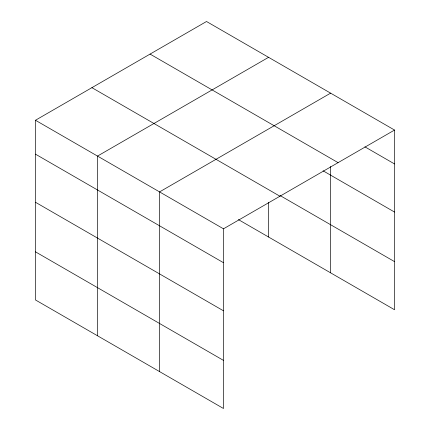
<?xml version="1.0" encoding="UTF-8"?>
<svg xmlns="http://www.w3.org/2000/svg" width="430" height="430" viewBox="0 0 430 430"><rect width="100%" height="100%" fill="white"/><g stroke="black" fill="none" stroke-linecap="round" stroke-linejoin="round"><path stroke-width="0.64" d="M238.408 219.601L394.541 309.745L394.541 130.053L206.513 21.5L35.459 120.255L35.459 299.946L223.487 408.5L223.487 228.814L35.459 120.255M268.562 57.324L97.508 156.079L97.508 335.765M330.611 93.149L159.557 191.904L159.557 371.59M223.487 228.814L394.541 130.053M364.898 146.834L394.541 163.948M150.065 54.089L338.093 162.648M323.07 170.801L394.541 212.06M280.161 195.596L394.541 261.628M91.907 87.666L279.935 196.225M35.459 154.15L223.487 262.703M35.459 202.261L223.487 310.815M35.459 251.829L223.487 360.388M330.611 166.464L330.611 272.835M268.562 202.261L268.562 237.011"/></g></svg>
